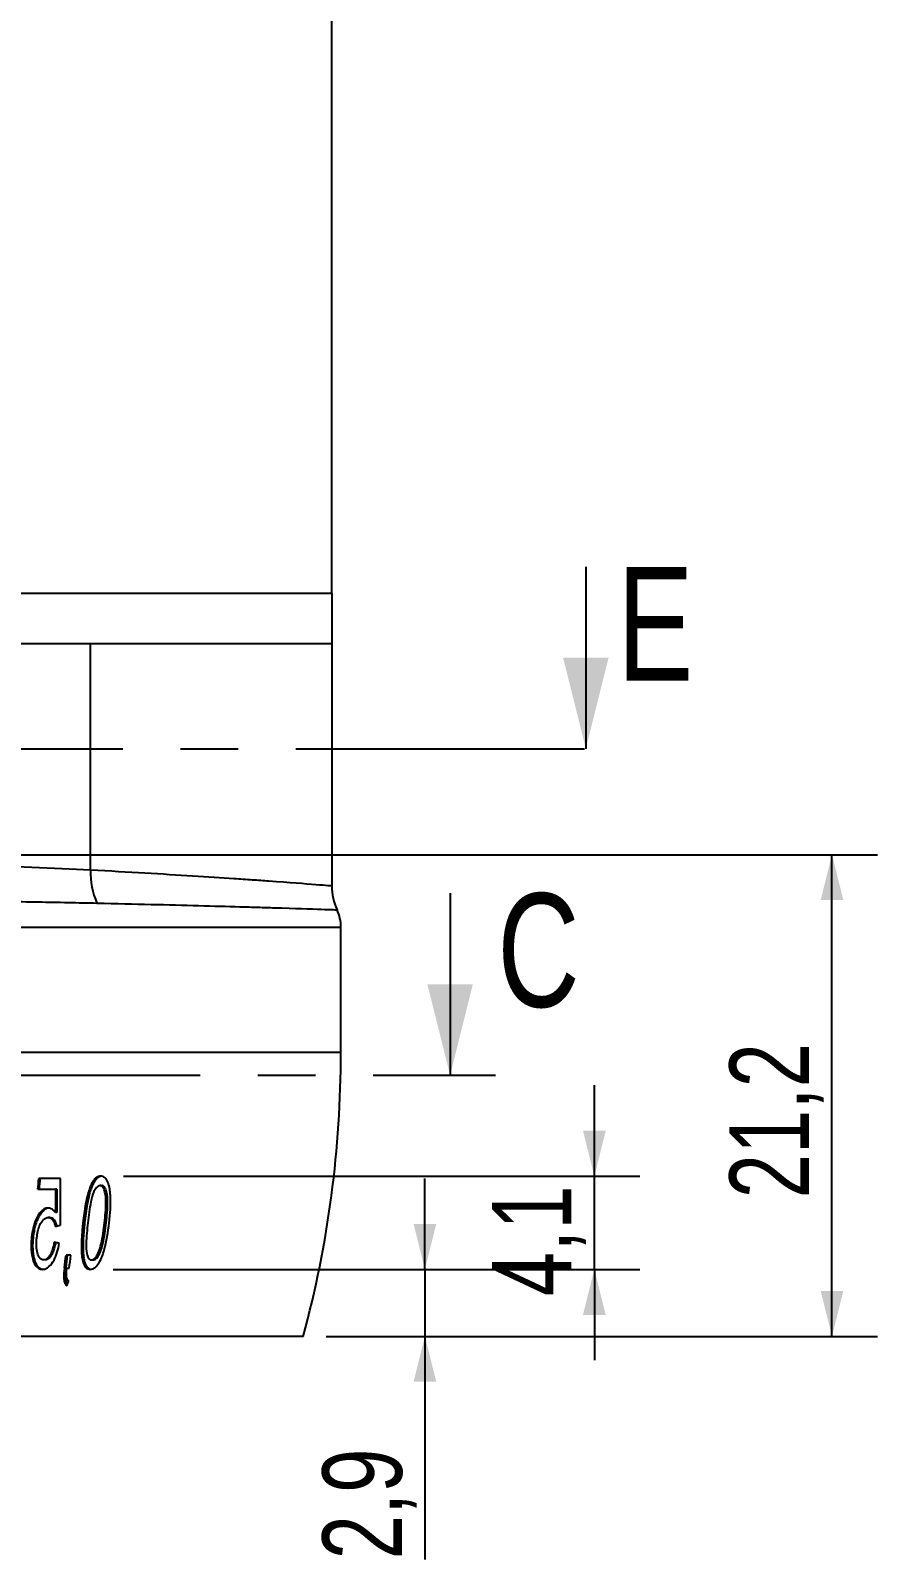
# Model space of a CAD drawing. Header units: millimetres. Extents: x 8 to 586, y 8 to 412.
# Drawn here: x 107.8 to 145, y 153.8 to 221 of the extents above; entities that cross this region are included whole.
import ezdxf

# ---------------------------------------------------------------- set-up
doc = ezdxf.new("R2010")
doc.units = ezdxf.units.MM
doc.linetypes.add('CENTERX2', pattern=[20.32, 12.7, -2.54, 2.54, -2.54])
for name, color, linetype in [('CENTERLINE', 4, 'CENTERX2'), ('DETAIL', 3, 'Continuous'), ('DIMENSIONS', 2, 'Continuous')]:
    doc.layers.add(name, color=color, linetype=linetype)
doc.layers.add('OUTLINE', color=7, linetype='Continuous', lineweight=25)
doc.styles.add('SLDTEXTSTYLE0', font='TXT', dxfattribs={"width": 0.75})
doc.dimstyles.new('SLDDIMSTYLE10', dxfattribs={"dimtxt": 3.5, "dimasz": 2, "dimexe": 0, "dimexo": 0.0625, "dimgap": 0.875, "dimtad": 1, "dimdec": 1, "dimrnd": 1e-09, "dimzin": 12, "dimdsep": 46, "dimtxsty": 'SLDTEXTSTYLE0', "dimsah": 1, "dimcen": 0.09, "dimadec": 0, "dimazin": 3, "dimtfac": 1, "dimtdec": 1, "dimtmove": 0, "dimatfit": 0, "dimfxl": 0, "dimfrac": 2, "dimtolj": 1, "dimtzin": 12, "dimarcsym": 0})
doc.dimstyles.new('SLDDIMSTYLE3', dxfattribs={"dimtxt": 3.5, "dimasz": 2, "dimexe": 0, "dimexo": 0.0625, "dimgap": 0.875, "dimtad": 1, "dimrnd": 1e-09, "dimzin": 12, "dimdsep": 46, "dimtxsty": 'SLDTEXTSTYLE0', "dimsah": 1, "dimcen": 0.09, "dimadec": 0, "dimazin": 3, "dimtfac": 1, "dimtmove": 0, "dimatfit": 0, "dimfxl": 0, "dimfrac": 2, "dimtolj": 1, "dimtzin": 12, "dimarcsym": 0})
doc.dimstyles.new('SLDDIMSTYLE6', dxfattribs={"dimtxt": 3.5, "dimasz": 2, "dimexe": 0, "dimexo": 0.0625, "dimgap": 0.875, "dimtad": 1, "dimrnd": 1e-09, "dimzin": 12, "dimdsep": 46, "dimtxsty": 'SLDTEXTSTYLE0', "dimsah": 1, "dimcen": 0.09, "dimadec": 0, "dimazin": 3, "dimtfac": 1, "dimtofl": 0, "dimtmove": 0, "dimatfit": 3, "dimfxl": 0, "dimfrac": 2, "dimtolj": 1, "dimtzin": 12, "dimarcsym": 0})

# ---------------------------------------------------------------- blocks, each defined once
blk = doc.blocks.new('_D_50')
at = {"layer": 'DIMENSIONS'}
for p, q in [((125.121, 166.52), (125.121, 170.52)), ((111.394, 166.52), (127.121, 166.52)), ((125.121, 166.52), (125.121, 163.572)), ((120.769, 163.572), (127.121, 163.572)), ((125.121, 163.572), (125.121, 153.755))]:
    blk.add_line(p, q, dxfattribs=at)
for points in [[(125.121, 166.52), (125.621, 168.52), (124.621, 168.52)], [(125.121, 163.572), (124.621, 161.572), (125.621, 161.572)]]:
    blk.add_solid(points, dxfattribs=at)
at = {"layer": 'DIMENSIONS', "insert": (120.609, 153.755), "char_height": 3.5, "attachment_point": 1, "rotation": 90, "style": 'SLDTEXTSTYLE0'}
blk.add_mtext('2,9', dxfattribs=at)
blk = doc.blocks.new('_D_51')
at = {"layer": 'DIMENSIONS'}
for p, q in [((132.579, 170.624), (132.579, 174.624)), ((111.852, 170.624), (134.579, 170.624)), ((132.579, 166.52), (132.579, 170.624)), ((111.394, 166.52), (134.579, 166.52)), ((132.579, 166.52), (132.579, 162.52))]:
    blk.add_line(p, q, dxfattribs=at)
for points in [[(132.579, 170.624), (133.079, 172.624), (132.079, 172.624)], [(132.579, 166.52), (132.079, 164.52), (133.079, 164.52)]]:
    blk.add_solid(points, dxfattribs=at)
at = {"layer": 'DIMENSIONS', "insert": (128.067, 165.34), "char_height": 3.5, "attachment_point": 1, "rotation": 90, "style": 'SLDTEXTSTYLE0'}
blk.add_mtext('4,1', dxfattribs=at)
blk = doc.blocks.new('_D_52')
at = {"layer": 'DIMENSIONS'}
for p, q in [((93.769, 184.772), (145.038, 184.772)), ((143.038, 163.572), (143.038, 184.772)), ((120.769, 163.572), (145.038, 163.572))]:
    blk.add_line(p, q, dxfattribs=at)
for points in [[(143.038, 184.772), (142.538, 182.772), (143.538, 182.772)], [(143.038, 163.572), (143.538, 165.572), (142.538, 165.572)]]:
    blk.add_solid(points, dxfattribs=at)
at = {"layer": 'DIMENSIONS', "insert": (138.527, 169.647), "char_height": 3.5, "attachment_point": 1, "rotation": 90, "style": 'SLDTEXTSTYLE0'}
blk.add_mtext('21,2', dxfattribs=at)

msp = doc.modelspace()

# ---------------------------------------------------------------- linework, layer by layer
at = {"layer": 'CENTERLINE', "linetype": 'Continuous'}
for p, q in [((132.20527, 197.43812), (132.20527, 189.43812)), ((126.23073, 183.07238), (126.23073, 175.07238))]:
    msp.add_line(p, q, dxfattribs=at)
at = {"layer": 'CENTERLINE'}
for p, q in [((38.16354, 189.43812), (134.20527, 189.43812)), ((41.57088, 175.07238), (128.23073, 175.07238))]:
    msp.add_line(p, q, dxfattribs=at)
for points in [[(132.20527, 189.43812), (133.20527, 193.43812), (131.20527, 193.43812)], [(126.23073, 175.07238), (127.23073, 179.07238), (125.23073, 179.07238)]]:
    msp.add_solid(points, dxfattribs=at)
at = {"layer": 'DETAIL'}
for p, q in [((85.74983, 194.07238), (110.40856, 194.07238)), ((110.40856, 184.09084), (110.40856, 194.07238)), ((110.40856, 194.07238), (121.02483, 194.07238)), ((121.42483, 181.57238), (50.07483, 181.57238)), ((121.42483, 176.07238), (107.03064, 176.07238)), ((110.14182, 168.57076), (110.07163, 168.57076)), ((111.01958, 168.57238), (111.0925, 168.57238)), ((109.25142, 166.58456), (109.32045, 166.58456))]:
    msp.add_line(p, q, dxfattribs=at)
msp.add_arc((113.67985, 183.97177), 3.27346, 177.9154976, 203.9403601, dxfattribs=at)
for points, knots in [([(121.02483, 196.27238), (121.02483, 196.27238), (120.79745, 196.27238), (119.89662, 196.27238), (119.2232, 196.27238), (117.45616, 196.27238), (116.36259, 196.27238), (113.79725, 196.27238), (112.32555, 196.27238), (109.0605, 196.27238), (107.26722, 196.27238), (103.42792, 196.27238), (101.38199, 196.27238), (97.11599, 196.27238), (94.89602, 196.27238), (90.36726, 196.27238), (88.05858, 196.27238), (85.74983, 196.27238)], [0, 0, 0, 0, 0.125, 0.125, 0.25, 0.25, 0.375, 0.375, 0.5, 0.5, 0.625, 0.625, 0.75, 0.75, 0.875, 0.875, 1, 1, 1, 1]), ([(110.40856, 184.09084), (108.7502, 184.17968), (106.96106, 184.25215), (104.08329, 184.34352), (103.08945, 184.37104), (101.07184, 184.41996), (100.04398, 184.44152), (97.95085, 184.47947), (96.88558, 184.49588), (94.71731, 184.52392), (93.61321, 184.53557), (90.24908, 184.5635), (88.00117, 184.57238), (84.62187, 184.57238), (83.49419, 184.57012), (81.23628, 184.56095), (80.10101, 184.55398), (76.75762, 184.52613), (74.59516, 184.49847), (71.44951, 184.4414), (70.41741, 184.41975), (68.89473, 184.38277), (68.39276, 184.36972), (67.40667, 184.34226), (66.92152, 184.32783), (64.53485, 184.25196), (62.74947, 184.17968), (61.0911, 184.09084)], [0, 0, 0, 0, 0.125, 0.125, 0.1875, 0.1875, 0.25, 0.25, 0.3125, 0.3125, 0.375, 0.375, 0.5, 0.5, 0.5625, 0.5625, 0.625, 0.625, 0.75, 0.75, 0.8125, 0.8125, 0.84375, 0.84375, 0.875, 0.875, 1, 1, 1, 1]), ([(121.02483, 183.39447), (121.02483, 183.39447), (120.96593, 183.39931), (120.72857, 183.41857), (120.55177, 183.43284), (119.85323, 183.48798), (119.16508, 183.54112), (118.02093, 183.62304), (117.77695, 183.64026), (117.26493, 183.67579), (116.99678, 183.69411), (116.1567, 183.75049), (115.54923, 183.78999), (113.5874, 183.91273), (112.09513, 184.00014), (110.40856, 184.09084)], [0, 0, 0, 0, 0.125, 0.125, 0.25, 0.25, 0.5, 0.5, 0.5625, 0.5625, 0.625, 0.625, 0.75, 0.75, 1, 1, 1, 1]), ([(60.81165, 182.64345), (62.47276, 182.6814), (64.26712, 182.71217), (66.67252, 182.74444), (67.16179, 182.75057), (68.15691, 182.76224), (68.66387, 182.76779), (70.20198, 182.7835), (71.24526, 182.79268), (74.42694, 182.81689), (76.61675, 182.82861), (80.0063, 182.84042), (81.15804, 182.84338), (83.44823, 182.84727), (84.59198, 182.84823), (88.0193, 182.84826), (90.29896, 182.84452), (93.71032, 182.83273), (94.82995, 182.82781), (97.02657, 182.81595), (98.10505, 182.80901), (100.22271, 182.79295), (101.26189, 182.78382), (103.3002, 182.76309), (104.30284, 182.75143), (106.24205, 182.7255), (107.18139, 182.7112), (108.98999, 182.67965), (109.85746, 182.66242), (110.68801, 182.64345)], [0, 0, 0, 0, 0.125, 0.125, 0.15625, 0.15625, 0.1875, 0.1875, 0.25, 0.25, 0.375, 0.375, 0.4375, 0.4375, 0.5, 0.5, 0.625, 0.625, 0.6875, 0.6875, 0.75, 0.75, 0.8125, 0.8125, 0.875, 0.875, 0.9375, 0.9375, 1, 1, 1, 1]), ([(110.68801, 182.64345), (112.37081, 182.605), (113.85887, 182.56787), (115.8133, 182.51568), (116.41814, 182.49888), (117.25407, 182.47489), (117.5208, 182.46709), (118.02994, 182.45197), (118.27247, 182.44464), (119.4099, 182.40975), (120.09362, 182.38709), (120.78681, 182.3636), (120.96208, 182.35752), (121.19701, 182.34933), (121.25472, 182.34729), (121.25472, 182.34729)], [0, 0, 0, 0, 0.25, 0.25, 0.375, 0.375, 0.4375, 0.4375, 0.5, 0.5, 0.75, 0.75, 0.875, 0.875, 1, 1, 1, 1])]:
    msp.add_open_spline(points, degree=3, knots=knots, dxfattribs=at)
at = {"layer": 'OUTLINE'}
for p, q in [((121.02483, 196.27238), (121.02483, 289.38953)), ((121.02483, 196.27238), (121.02483, 194.07238)), ((121.02483, 194.07238), (121.02483, 183.39447)), ((121.42483, 176.07238), (121.42483, 181.57238)), ((109.07916, 170.52043), (108.12546, 170.52043)), ((108.08953, 170.0529), (108.85591, 170.0529)), ((108.9219, 170.0529), (108.85591, 170.0529)), ((110.48218, 170.20225), (110.41181, 170.20225)), ((110.82687, 170.20874), (110.89841, 170.20874)), ((108.92408, 169.02855), (108.85763, 169.02855)), ((108.6109, 168.80615), (108.54524, 168.80615)), ((107.87684, 167.93439), (107.81285, 167.93439)), ((108.4108, 166.93602), (108.34466, 166.93602)), ((109.54222, 167.14381), (109.3254, 167.14381)), ((110.44547, 166.93602), (110.51776, 166.93602)), ((109.35803, 166.57238), (109.46589, 166.57238)), ((119.76866, 163.57238), (51.73101, 163.57238))]:
    msp.add_line(p, q, dxfattribs=at)
for centre, radius, start, end in [((123.52483, 183.39447), 2.5, 180, 204.7632985), ((119.57483, 181.57238), 1.85, 0, 24.7632985), ((73.42483, 176.07238), 48, 344.9052129, 0), ((33.47818, 176.02201), 74.84974, 355.4259243, 355.7848657), ((33.38144, 176.02222), 75.00978, 355.4355442, 355.7937153), ((41.0665, 175.88873), 68.81679, 352.2296968, 352.6993799), ((40.98212, 175.88949), 68.96891, 352.2463007, 352.7149304), ((41.88593, 175.89124), 68.21943, 352.1487813, 352.6329747)]:
    msp.add_arc(centre, radius, start, end, dxfattribs=at)
msp.add_open_spline([(109.07782, 168.47092), (109.08894, 169.15204), (109.08931, 169.83538), (109.07916, 170.52043)], degree=3, dxfattribs=at)
for points, knots in [([(110.85197, 170.62433), (110.80742, 170.6218), (110.76293, 170.61507), (110.67494, 170.57225), (110.63412, 170.5404), (110.55849, 170.46068), (110.52454, 170.41385), (110.4638, 170.31321), (110.4375, 170.25783), (110.41181, 170.20225)], [0, 0, 0, 0, 0.25, 0.25, 0.5, 0.5, 0.75, 0.75, 1, 1, 1, 1]), ([(110.89278, 170.62039), (110.88002, 170.61915), (110.84438, 170.61567), (110.78392, 170.5942), (110.71529, 170.5487), (110.64549, 170.48094), (110.5793, 170.39182), (110.52475, 170.29447), (110.49467, 170.22932), (110.48218, 170.20225)], [0, 0, 0, 0, 0.07592987, 0.21197722, 0.35855653, 0.50534709, 0.68761352, 0.87018383, 1, 1, 1, 1]), ([(111.22506, 168.57076), (111.26948, 168.97184), (111.30097, 169.37564), (111.27164, 169.86673), (111.26194, 169.96405), (111.2311, 170.15231), (111.20983, 170.24472), (111.14698, 170.41365), (111.10493, 170.49075), (111.0212, 170.57056), (110.98977, 170.59166), (110.92373, 170.61834), (110.88793, 170.62202), (110.85197, 170.62433)], [0, 0, 0, 0, 0.5, 0.5, 0.625, 0.625, 0.75, 0.75, 0.875, 0.875, 0.9375, 0.9375, 1, 1, 1, 1]), ([(108.85591, 170.0529), (108.85671, 169.96742), (108.85735, 169.88198), (108.85782, 169.79656), (108.85853, 169.66843), (108.85887, 169.54036), (108.85884, 169.41236), (108.85881, 169.28435), (108.85841, 169.15641), (108.85763, 169.02855)], [0, 0, 0, 0, 0.00026034689, 0.00026034689, 0.00026034689, 0.00065089417, 0.00065089417, 0.00065089417, 0.00104146765, 0.00104146765, 0.00104146765, 0.00104146765]), ([(108.9219, 170.0529), (108.92273, 169.96742), (108.92341, 169.88198), (108.92392, 169.79656), (108.92469, 169.66843), (108.92508, 169.54036), (108.92511, 169.41236), (108.92514, 169.28435), (108.9248, 169.15641), (108.92408, 169.02855)], [0, 0, 0, 0, 0.00026034759, 0.00026034759, 0.00026034759, 0.00065089579, 0.00065089579, 0.00065089579, 0.00104147009, 0.00104147009, 0.00104147009, 0.00104147009]), ([(110.41181, 170.20225), (110.3855, 170.13852), (110.35964, 170.07458), (110.31635, 169.94345), (110.29723, 169.8769), (110.24346, 169.6758), (110.21473, 169.53869), (110.13759, 169.1253), (110.10351, 168.84767), (110.07163, 168.57076)], [0, 0, 0, 0, 0.125, 0.125, 0.25, 0.25, 0.5, 0.5, 1, 1, 1, 1]), ([(110.48218, 170.20225), (110.45582, 170.13854), (110.42993, 170.07464), (110.38658, 169.94354), (110.36743, 169.87699), (110.3136, 169.67591), (110.28485, 169.53878), (110.20768, 169.12537), (110.17363, 168.8477), (110.14182, 168.57076)], [0, 0, 0, 0, 0.125, 0.125, 0.25, 0.25, 0.5, 0.5, 1, 1, 1, 1]), ([(110.82687, 170.20874), (110.79905, 170.20698), (110.77083, 170.20209), (110.7167, 170.17322), (110.69147, 170.15197), (110.62117, 170.0758), (110.58436, 170.00963), (110.48726, 169.8055), (110.44949, 169.65093), (110.35658, 169.19208), (110.32088, 168.88135), (110.28554, 168.57238)], [0, 0, 0, 0, 0.0625, 0.0625, 0.125, 0.125, 0.25, 0.25, 0.5, 0.5, 1, 1, 1, 1]), ([(111.01958, 168.57238), (111.05334, 168.87758), (111.08244, 169.18385), (111.08273, 169.63869), (111.07583, 169.7881), (111.02238, 169.9952), (110.99916, 170.06258), (110.94888, 170.14391), (110.92838, 170.16681), (110.89328, 170.19155), (110.88113, 170.19849), (110.85498, 170.20701), (110.84083, 170.20792), (110.82687, 170.20874)], [0, 0, 0, 0, 0.5, 0.5, 0.75, 0.75, 0.875, 0.875, 0.9375, 0.9375, 0.96875, 0.96875, 1, 1, 1, 1]), ([(111.0925, 168.57238), (111.1262, 168.87775), (111.15523, 169.18417), (111.15525, 169.63922), (111.14819, 169.78867), (111.09442, 169.99569), (111.07107, 170.06304), (111.02058, 170.14419), (111.00002, 170.167), (110.96485, 170.19164), (110.95268, 170.19855), (110.92652, 170.20702), (110.91237, 170.20793), (110.89841, 170.20874)], [0, 0, 0, 0, 0.5, 0.5, 0.75, 0.75, 0.875, 0.875, 0.9375, 0.9375, 0.96875, 0.96875, 1, 1, 1, 1]), ([(108.52613, 169.22173), (108.49941, 169.22018), (108.47268, 169.21814), (108.41962, 169.20433), (108.39289, 169.19384), (108.31557, 169.15302), (108.26837, 169.11226), (108.13742, 168.97246), (108.06709, 168.85523), (107.95308, 168.60885), (107.91171, 168.47547), (107.84862, 168.20672), (107.82952, 168.0707), (107.81285, 167.93439)], [0, 0, 0, 0, 0.0625, 0.0625, 0.125, 0.125, 0.25, 0.25, 0.5, 0.5, 0.75, 0.75, 1, 1, 1, 1]), ([(108.5631, 169.21801), (108.54917, 169.2166), (108.51192, 169.2128), (108.44883, 169.19175), (108.37754, 169.14856), (108.299, 169.07978), (108.21873, 168.98549), (108.1288, 168.84718), (108.04476, 168.67426), (107.96772, 168.45152), (107.91227, 168.20275), (107.88866, 168.02391), (107.87684, 167.93439)], [0, 0, 0, 0, 0.03353041, 0.08969466, 0.15165584, 0.21377529, 0.30498442, 0.3963384, 0.53029757, 0.66441958, 0.8320224, 1, 1, 1, 1]), ([(108.85763, 169.02855), (108.8354, 169.05563), (108.81314, 169.08273), (108.76446, 169.13098), (108.73811, 169.1517), (108.68268, 169.18576), (108.6535, 169.19947), (108.59098, 169.21674), (108.55857, 169.2192), (108.52613, 169.22173)], [0, 0, 0, 0, 0.25, 0.25, 0.5, 0.5, 0.75, 0.75, 1, 1, 1, 1]), ([(108.03993, 167.91167), (108.06294, 168.10348), (108.09611, 168.29858), (108.21569, 168.5595), (108.26713, 168.6428), (108.36151, 168.73802), (108.39665, 168.76335), (108.46978, 168.79808), (108.50752, 168.80377), (108.54524, 168.80615)], [0, 0, 0, 0, 0.5, 0.5, 0.75, 0.75, 0.875, 0.875, 1, 1, 1, 1]), ([(108.54524, 168.80615), (108.5655, 168.80474), (108.5857, 168.80322), (108.62412, 168.7919), (108.64266, 168.78258), (108.69435, 168.74839), (108.72447, 168.71643), (108.77478, 168.64269), (108.79504, 168.60032), (108.82748, 168.50941), (108.83834, 168.46074), (108.84846, 168.41167)], [0, 0, 0, 0, 0.125, 0.125, 0.25, 0.25, 0.5, 0.5, 0.75, 0.75, 1, 1, 1, 1]), ([(108.6109, 168.80615), (108.62689, 168.80471), (108.65879, 168.80184), (108.72226, 168.77988), (108.78287, 168.72786), (108.83546, 168.65229), (108.88123, 168.55806), (108.8993, 168.47834), (108.91077, 168.42772)], [0, 0, 0, 0, 0.10189907, 0.20331377, 0.42584883, 0.57926014, 0.73288761, 1, 1, 1, 1]), ([(108.84846, 168.41167), (108.86851, 168.41683), (108.88854, 168.42199), (108.90855, 168.42715), (108.92855, 168.43231), (108.94855, 168.43747), (108.96852, 168.44263), (109.00501, 168.45206), (109.04145, 168.46149), (109.07782, 168.47092)], [0, 0, 0, 0, 0.000079318356, 0.000079318356, 0.000079318356, 0.000158636713, 0.000158636713, 0.000158636713, 0.000303583206, 0.000303583206, 0.000303583206, 0.000303583206]), ([(110.07163, 168.57076), (110.05047, 168.37004), (110.03125, 168.1697), (110.00649, 167.7703), (109.99966, 167.5717), (110.01235, 167.1814), (110.0296, 166.98798), (110.11083, 166.73372), (110.14895, 166.65621), (110.22752, 166.57525), (110.25809, 166.55388), (110.32316, 166.52652), (110.35841, 166.52279), (110.39396, 166.52043)], [0, 0, 0, 0, 0.25, 0.25, 0.5, 0.5, 0.75, 0.75, 0.875, 0.875, 0.9375, 0.9375, 1, 1, 1, 1]), ([(110.14182, 168.57076), (110.13037, 168.45847), (110.10747, 168.23394), (110.0837, 167.90694), (110.0717, 167.59068), (110.07634, 167.31168), (110.09774, 167.06376), (110.13162, 166.88824), (110.17322, 166.76215), (110.21259, 166.67874), (110.26338, 166.60803), (110.32416, 166.55572), (110.38239, 166.53113), (110.41875, 166.527), (110.43107, 166.52561)], [0, 0, 0, 0, 0.14296593, 0.28589369, 0.41755786, 0.54911462, 0.64870966, 0.74803754, 0.79422698, 0.84034843, 0.88718782, 0.93393414, 0.9776282, 1, 1, 1, 1]), ([(110.28554, 168.57238), (110.26917, 168.41911), (110.25293, 168.26599), (110.22774, 167.96032), (110.21677, 167.8076), (110.21058, 167.50546), (110.21329, 167.35456), (110.25913, 167.14859), (110.27933, 167.08161), (110.32695, 167.00099), (110.3463, 166.97773), (110.38024, 166.9532), (110.39218, 166.94626), (110.4181, 166.93771), (110.43179, 166.93686), (110.44547, 166.93602)], [0, 0, 0, 0, 0.25, 0.25, 0.5, 0.5, 0.75, 0.75, 0.875, 0.875, 0.9375, 0.9375, 0.96875, 0.96875, 1, 1, 1, 1]), ([(110.39396, 166.52043), (110.43019, 166.52298), (110.46636, 166.52736), (110.53881, 166.55733), (110.57436, 166.58066), (110.67419, 166.6654), (110.73206, 166.74252), (110.88428, 166.9924), (110.95494, 167.18345), (111.11959, 167.76852), (111.17656, 168.17048), (111.22506, 168.57076)], [0, 0, 0, 0, 0.0625, 0.0625, 0.125, 0.125, 0.25, 0.25, 0.5, 0.5, 1, 1, 1, 1]), ([(110.44547, 166.93602), (110.4594, 166.93681), (110.47331, 166.93756), (110.50121, 166.94505), (110.51532, 166.95137), (110.55656, 166.97399), (110.58271, 166.99581), (110.65422, 167.07369), (110.6933, 167.13975), (110.79542, 167.34351), (110.83739, 167.49728), (110.94182, 167.95378), (110.98329, 168.26344), (111.01958, 168.57238)], [0, 0, 0, 0, 0.03125, 0.03125, 0.0625, 0.0625, 0.125, 0.125, 0.25, 0.25, 0.5, 0.5, 1, 1, 1, 1]), ([(110.51776, 166.93602), (110.53169, 166.93681), (110.54561, 166.93755), (110.57353, 166.94501), (110.58764, 166.9513), (110.62891, 166.97383), (110.65508, 166.99556), (110.72672, 167.07327), (110.76589, 167.13927), (110.86825, 167.34294), (110.91031, 167.49677), (111.01484, 167.95346), (111.05626, 168.26329), (111.0925, 168.57238)], [0, 0, 0, 0, 0.03125, 0.03125, 0.0625, 0.0625, 0.125, 0.125, 0.25, 0.25, 0.5, 0.5, 1, 1, 1, 1]), ([(107.81285, 167.93439), (107.80576, 167.85891), (107.79868, 167.78347), (107.79098, 167.63334), (107.79085, 167.55861), (107.79639, 167.33573), (107.81196, 167.19251), (107.87345, 166.91963), (107.91658, 166.7846), (108.02717, 166.63123), (108.07011, 166.58955), (108.14737, 166.54745), (108.17406, 166.53692), (108.2295, 166.52364), (108.25854, 166.52191), (108.2876, 166.52043)], [0, 0, 0, 0, 0.125, 0.125, 0.25, 0.25, 0.5, 0.5, 0.75, 0.75, 0.875, 0.875, 0.9375, 0.9375, 1, 1, 1, 1]), ([(107.87684, 167.93439), (107.87057, 167.86152), (107.85803, 167.71586), (107.85363, 167.49944), (107.86659, 167.28759), (107.89755, 167.08323), (107.94127, 166.91712), (107.99124, 166.78908), (108.04229, 166.69593), (108.10655, 166.61698), (108.1821, 166.55929), (108.25705, 166.53088), (108.30505, 166.52622), (108.32412, 166.52437)], [0, 0, 0, 0, 0.123705158, 0.247290961, 0.369609731, 0.492241905, 0.614282714, 0.683541233, 0.752708464, 0.822936638, 0.893020275, 0.957504303, 1, 1, 1, 1]), ([(108.34466, 166.93602), (108.32488, 166.93711), (108.30522, 166.9387), (108.26795, 166.94978), (108.24977, 166.95819), (108.19972, 166.99079), (108.17164, 167.0228), (108.10067, 167.13133), (108.06947, 167.22081), (108.03044, 167.40771), (108.02295, 167.50797), (108.02243, 167.7084), (108.02952, 167.80976), (108.03993, 167.91167)], [0, 0, 0, 0, 0.0625, 0.0625, 0.125, 0.125, 0.25, 0.25, 0.5, 0.5, 0.75, 0.75, 1, 1, 1, 1]), ([(108.2876, 166.52043), (108.33728, 166.52294), (108.38706, 166.52978), (108.48605, 166.57115), (108.53241, 166.60172), (108.66386, 166.71757), (108.73772, 166.82028), (108.85772, 167.04308), (108.90334, 167.16308), (108.97692, 167.4106), (109.00191, 167.53664), (109.02381, 167.66329)], [0, 0, 0, 0, 0.125, 0.125, 0.25, 0.25, 0.5, 0.5, 0.75, 0.75, 1, 1, 1, 1]), ([(108.80797, 167.71524), (108.79197, 167.63254), (108.77341, 167.55058), (108.72784, 167.38904), (108.7002, 167.30848), (108.62898, 167.15765), (108.58452, 167.08683), (108.50308, 167.0028), (108.47352, 166.97744), (108.41052, 166.94506), (108.37725, 166.93793), (108.34466, 166.93602)], [0, 0, 0, 0, 0.25, 0.25, 0.5, 0.5, 0.75, 0.75, 0.875, 0.875, 1, 1, 1, 1]), ([(108.87152, 167.69999), (108.8573, 167.6318), (108.82785, 167.49056), (108.77023, 167.31425), (108.70465, 167.17548), (108.63891, 167.07387), (108.56274, 166.99212), (108.48176, 166.94338), (108.43275, 166.93829), (108.4108, 166.93602)], [0, 0, 0, 0, 0.20985833, 0.43468237, 0.55519618, 0.67546758, 0.80911766, 0.91447075, 1, 1, 1, 1]), ([(109.02381, 167.66329), (109.00502, 167.66783), (108.9862, 167.67237), (108.96737, 167.67692), (108.94853, 167.68146), (108.92968, 167.686), (108.9108, 167.69054), (108.87659, 167.69877), (108.84231, 167.70701), (108.80797, 167.71524)], [0, 0, 0, 0, 0.000078997658, 0.000078997658, 0.000078997658, 0.000157995316, 0.000157995316, 0.000157995316, 0.000301168949, 0.000301168949, 0.000301168949, 0.000301168949]), ([(109.25142, 166.58456), (109.23314, 166.4382), (109.21703, 166.2904), (109.2319, 166.08129), (109.2442, 166.01293), (109.27476, 165.92119), (109.28688, 165.89216), (109.31703, 165.83883), (109.3354, 165.81578), (109.35383, 165.79316)], [0, 0, 0, 0, 0.5, 0.5, 0.75, 0.75, 0.875, 0.875, 1, 1, 1, 1]), ([(109.32045, 166.58456), (109.31094, 166.50671), (109.29493, 166.37561), (109.29089, 166.19368), (109.30424, 166.056), (109.33435, 165.94461), (109.35939, 165.88031), (109.37871, 165.85443), (109.38024, 165.85239)], [0, 0, 0, 0, 0.29697974, 0.500112925, 0.702563142, 0.845418932, 0.987833517, 1, 1, 1, 1]), ([(109.44588, 166.00014), (109.431, 166.01452), (109.41634, 166.02922), (109.39261, 166.06582), (109.38244, 166.08662), (109.3561, 166.15165), (109.34659, 166.20165), (109.33485, 166.35614), (109.34563, 166.46449), (109.35803, 166.57238)], [0, 0, 0, 0, 0.125, 0.125, 0.25, 0.25, 0.5, 0.5, 1, 1, 1, 1]), ([(109.35383, 165.79316), (109.36922, 165.82764), (109.38459, 165.86214), (109.39993, 165.89663), (109.4076, 165.91388), (109.41526, 165.93113), (109.42292, 165.94838), (109.43058, 165.96563), (109.43824, 165.98289), (109.44588, 166.00014)], [0, 0, 0, 0, 0.000113936292, 0.000113936292, 0.000113936292, 0.000170904744, 0.000170904744, 0.000170904744, 0.00022787329, 0.00022787329, 0.00022787329, 0.00022787329])]:
    msp.add_open_spline(points, degree=3, knots=knots, dxfattribs=at)

# ---------------------------------------------------------------- texts
at = {"layer": 'CENTERLINE', "char_height": 5, "attachment_point": 1, "style": 'SLDTEXTSTYLE0'}
for s, insert in [('E', (133.59212, 197.43812)), ('C', (128.30953, 183.07238))]:
    msp.add_mtext(s, dxfattribs=dict(at, insert=insert))

# ---------------------------------------------------------------- dimensions: what is measured, and where the dimension line sits
at = {"layer": 'DIMENSIONS'}
for base, p1, p2, dimstyle, picture, middle in [((143.03827, 184.77238), (119.76866, 163.57238), (92.76884, 184.77238), 'SLDDIMSTYLE6', '_D_52', (143.03827, 174.17238)), ((132.57901, 170.62433), (110.39396, 166.52043), (110.85197, 170.62433), 'SLDDIMSTYLE3', '_D_51', (132.57901, 168.57238)), ((125.12076, 163.57238), (110.39396, 166.52043), (119.76866, 163.57238), 'SLDDIMSTYLE10', '_D_50', (125.12076, 156.98796))]:
    dim = msp.add_linear_dim(base=base, p1=p1, p2=p2, angle=90, dimstyle=dimstyle, dxfattribs=at)
    dim.commit()
    dim.dimension.update_dxf_attribs({"geometry": picture, "text_midpoint": middle, "dimtype": 160})

doc.saveas('drawing.dxf')
